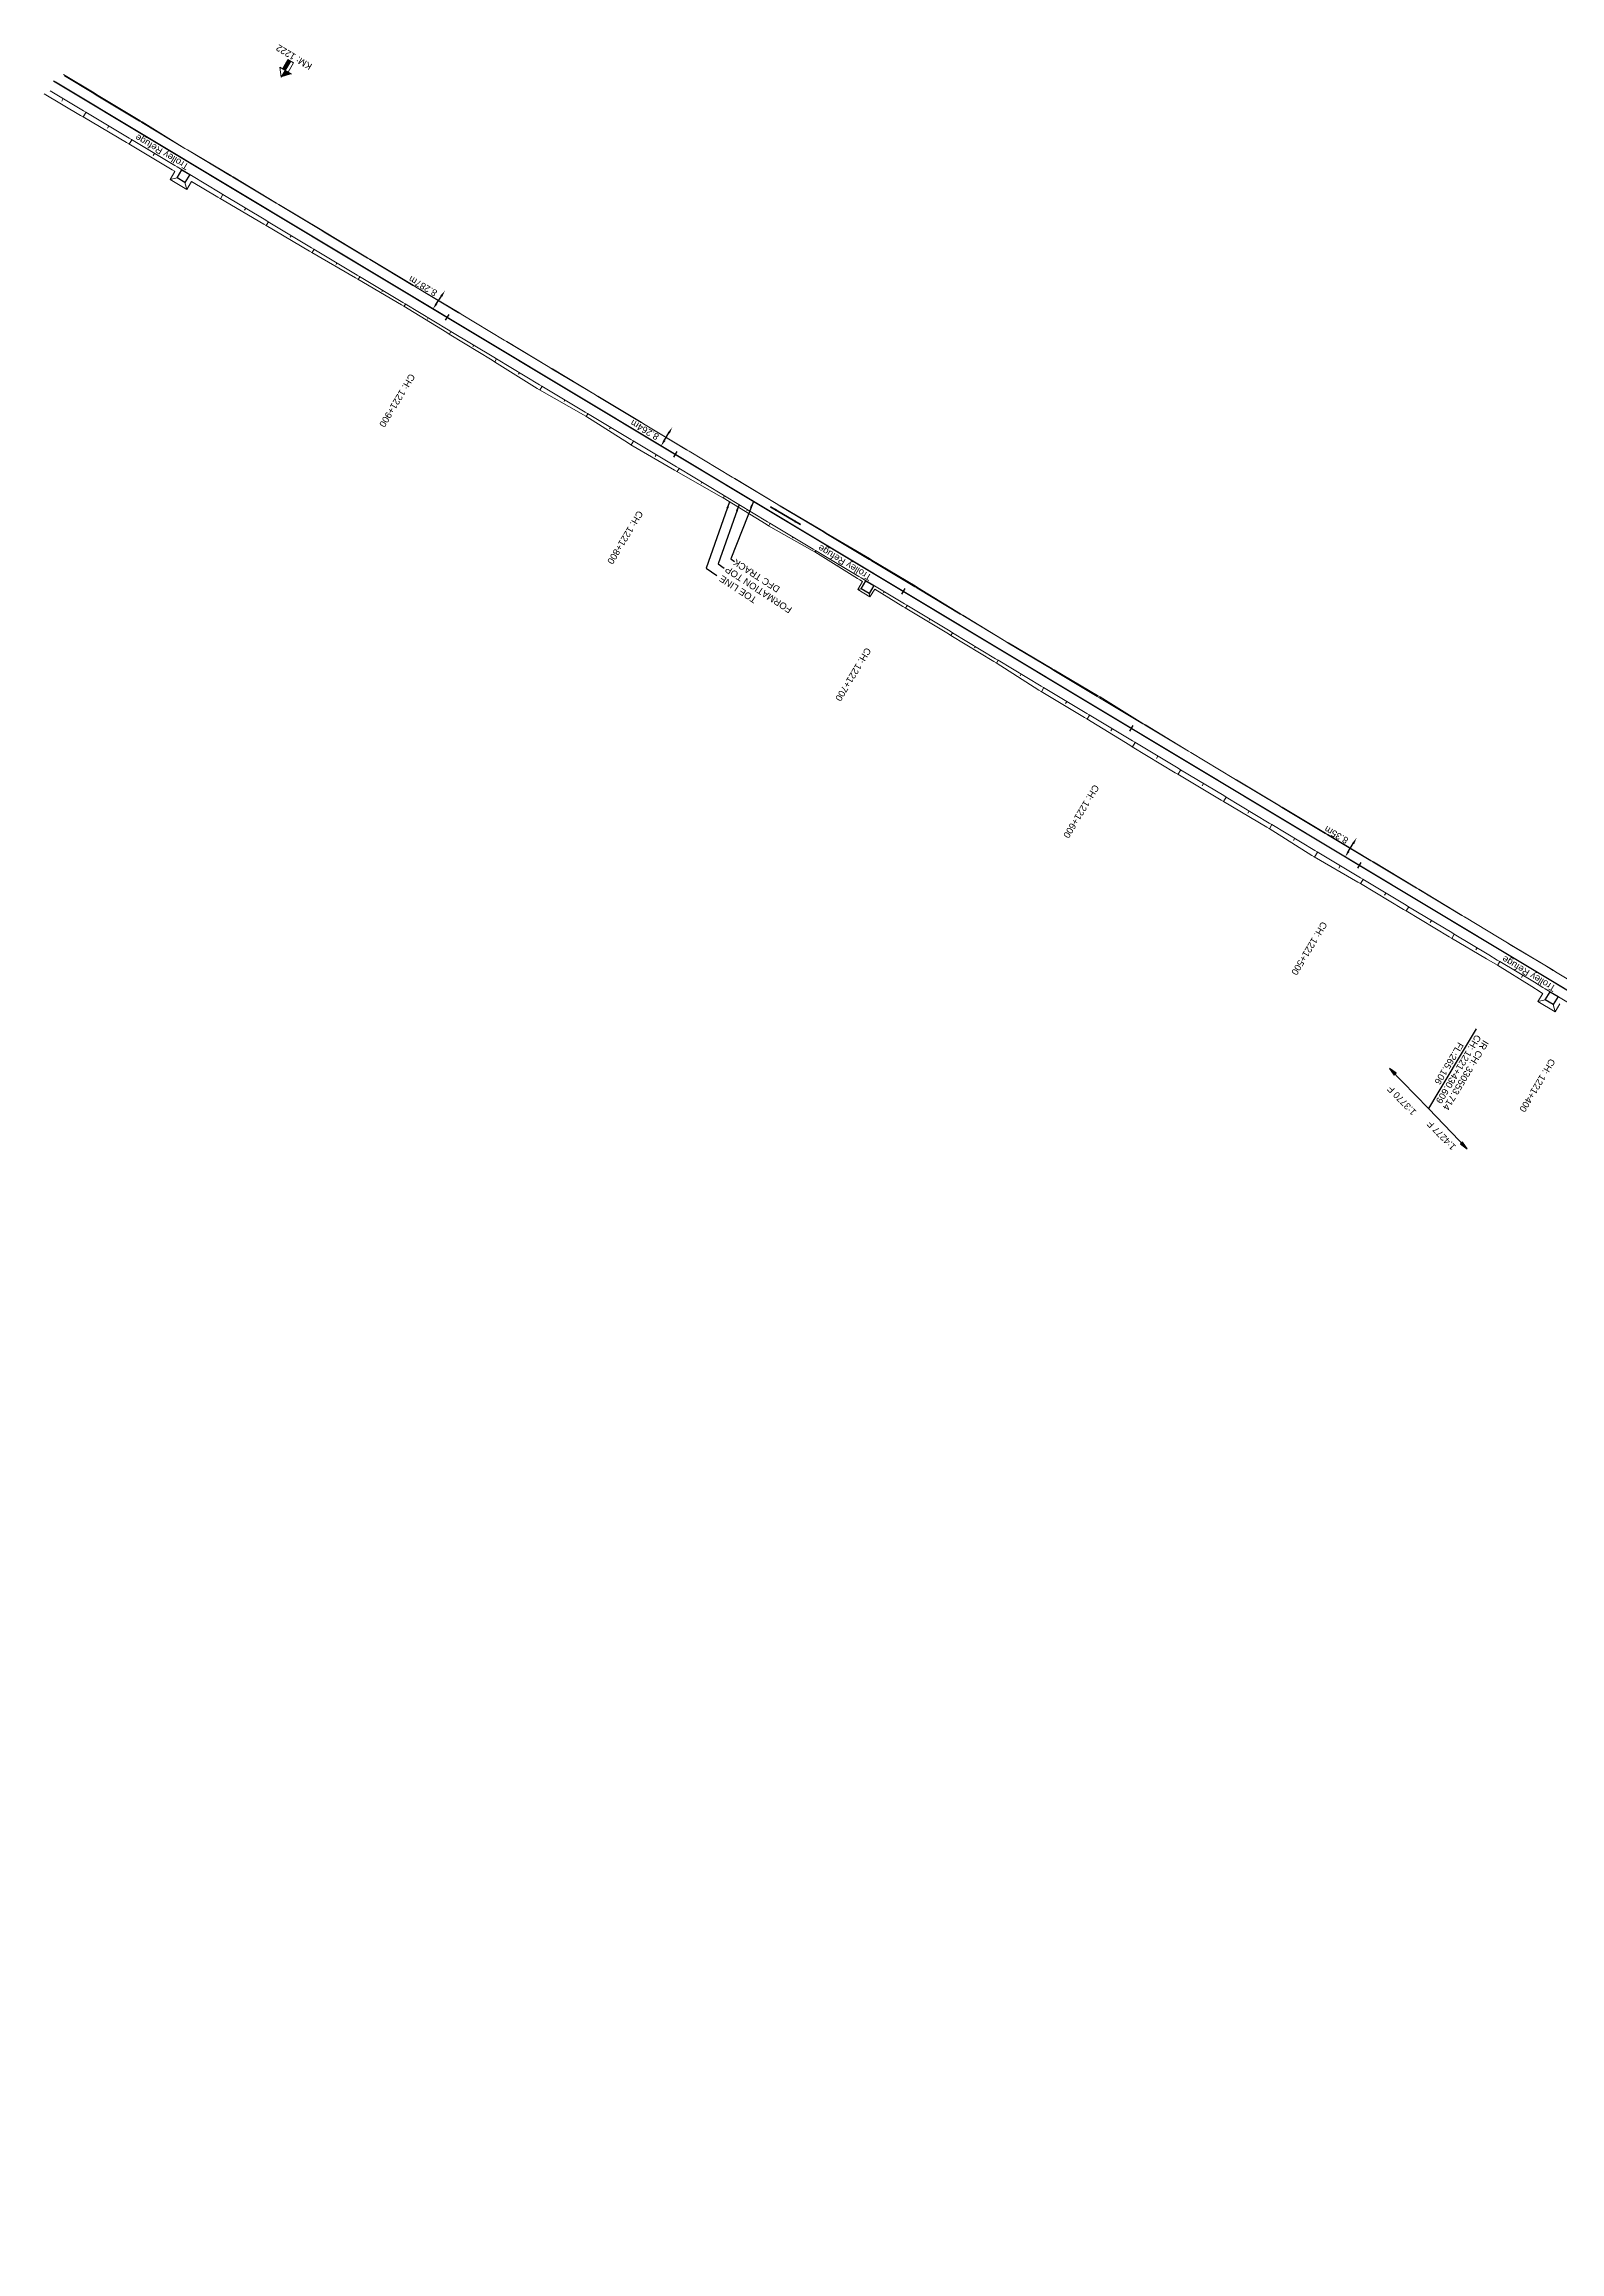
# Model space of a CAD drawing. Header units: metres. Extents: x 618805 to 628804, y 3390925 to 3396999.
# Drawn here: x 618805 to 619375, y 3396169 to 3396999 of the extents above; entities that cross this region are included whole.
import ezdxf
from ezdxf.enums import TextEntityAlignment as Align

# ---------------------------------------------------------------- set-up
doc = ezdxf.new("R2010")
doc.units = ezdxf.units.M
doc.header["$MEASUREMENT"] = 0
doc.layers.get('Defpoints').update_dxf_attribs({"lineweight": 0})
for name, color, linetype, lineweight in [('C-ALIG-LABL-DG', 1, 'Continuous', 25), ('Km post', 1, 'Continuous', 13), ('PROPOSED DFCC TOE LINE', 239, 'Continuous', 0), ('PROPOSED DFCC TRACK', 1, 'Continuous', 0), ('PROPOSED FORMATION LINE - PLAN', 187, 'Continuous', 0), ('PROPOSED GRADES IN PLAN', 10, 'Continuous', 0)]:
    doc.layers.add(name, color=color, linetype=linetype, lineweight=lineweight)
doc.layers.add('Dimension', color=10, linetype='Continuous')
doc.layers.add('Trolley Refuse', color=10, linetype='Continuous')
doc.styles.add('ARIAL', font='arial.ttf')
doc.styles.get("Standard").update_dxf_attribs({"font": 'arial.ttf'})
doc.styles.add('Style-Arial', font='arial.ttf')
doc.dimstyles.new('ISO-25', dxfattribs={"dimtxt": 2.5, "dimasz": 2.5, "dimexe": 1.25, "dimexo": 0.625, "dimtad": 1, "dimtxsty": 'Standard', "dimcen": 2.5, "dimadec": 0, "dimazin": 0, "dimtfac": 1, "dimtmove": 0, "dimatfit": 3, "dimfxl": 1, "dimarcsym": 0})
doc.dimstyles.get("Standard").update_dxf_attribs({"dimtxt": 2.5, "dimasz": 2.5, "dimexe": 0.18, "dimexo": 0.0625, "dimgap": 0.09, "dimtad": 0, "dimtih": 1, "dimtoh": 1, "dimdec": 3, "dimzin": 0, "dimdsep": 46, "dimtxsty": 'Standard', "dimcen": 0.09, "dimadec": 0, "dimazin": 0, "dimtfac": 1, "dimtdec": 3, "dimtofl": 0, "dimtmove": 0, "dimatfit": 3, "dimfxl": 1, "dimtolj": 1, "dimtzin": 0, "dimarcsym": 0})

# ---------------------------------------------------------------- blocks, each defined once
blk = doc.blocks.new('*D273')
at = {"layer": 'Defpoints', "color": 0, "transparency": 16777216}
for p in [(619298.2, 3396700.52), (619298.2, 3396700.52), (619293.9, 3396693.37)]:
    blk.add_point(p, dxfattribs=at)
at = {"layer": 'Dimension', "color": 0, "lineweight": -2, "transparency": 16777216}
blk.add_line((619295.19, 3396695.51), (619296.91, 3396698.38), dxfattribs=at)
at = {"layer": 'Dimension', "color": 0, "transparency": 16777216}
for points in [[(619296.55, 3396698.6), (619297.27, 3396698.17), (619298.2, 3396700.52)], [(619294.83, 3396695.72), (619295.54, 3396695.3), (619293.9, 3396693.37)]]:
    blk.add_solid(points, dxfattribs=at)
at = {"layer": 'Dimension', "color": 0, "lineweight": 0, "transparency": 16777216, "insert": (619290.58, 3396701.68), "char_height": 2.5, "attachment_point": 5, "rotation": 150, "style": 'Style-Arial'}
blk.add_mtext('\\A1;8.35m', dxfattribs=at)
blk = doc.blocks.new('TerminatorOpen_0.5')
at = {"color": 0, "linetype": 'ByBlock', "lineweight": -2}
for q in [(-1, 0.25), (-1, 0), (-1, -0.25)]:
    blk.add_line((0, 0), q, dxfattribs=at)
blk = doc.blocks.new('*D274')
at = {"layer": 'Defpoints', "color": 0, "transparency": 16777216}
for p in [(619041.01, 3396854.98), (619041.01, 3396854.98), (619036.76, 3396847.9)]:
    blk.add_point(p, dxfattribs=at)
at = {"layer": 'Dimension', "color": 0, "lineweight": -2, "transparency": 16777216}
blk.add_line((619038.04, 3396850.04), (619039.73, 3396852.84), dxfattribs=at)
at = {"layer": 'Dimension', "color": 0, "transparency": 16777216}
for points in [[(619037.69, 3396850.25), (619038.4, 3396849.82), (619036.76, 3396847.9)], [(619039.37, 3396853.05), (619040.08, 3396852.62), (619041.01, 3396854.98)]]:
    blk.add_solid(points, dxfattribs=at)
at = {"layer": 'Dimension', "color": 0, "lineweight": 0, "transparency": 16777216, "insert": (619030.61, 3396853.96), "char_height": 2.5, "attachment_point": 5, "rotation": 150, "style": 'Style-Arial'}
blk.add_mtext('\\A1;8.264m', dxfattribs=at)
blk = doc.blocks.new('*D275')
at = {"layer": 'Defpoints', "color": 0, "transparency": 16777216}
for p in [(618951.04, 3396899.41), (618955.56, 3396906.35), (618955.56, 3396906.35)]:
    blk.add_point(p, dxfattribs=at)
at = {"layer": 'Dimension', "color": 0, "lineweight": -2, "transparency": 16777216}
blk.add_line((618952.41, 3396901.5), (618954.2, 3396904.26), dxfattribs=at)
at = {"layer": 'Dimension', "color": 0, "transparency": 16777216}
for points in [[(618952.06, 3396901.73), (618952.76, 3396901.28), (618951.04, 3396899.41)], [(618953.85, 3396904.49), (618954.55, 3396904.03), (618955.56, 3396906.35)]]:
    blk.add_solid(points, dxfattribs=at)
at = {"layer": 'Dimension', "color": 0, "lineweight": 0, "transparency": 16777216, "insert": (618947.24, 3396908.04), "char_height": 2.5, "attachment_point": 5, "rotation": 150, "style": 'Style-Arial'}
blk.add_mtext('\\A1;8.287m', dxfattribs=at)
blk = doc.blocks.new('Tick Hor')
blk.add_lwpolyline([(-0.5, 0), (0.5, 0)])
blk = doc.blocks.new('Direction')
h = blk.add_hatch(color=256)
h.dxf.hatch_style = 1
h.paths.add_polyline_path([(-5.54, 0), (-4.75, -0.13), (-4.75, 0.13)])
blk.add_lwpolyline([(-5.54, 0), (-4.75, -0.13), (-4.75, 0.13)], close=True)
blk.add_lwpolyline([(0, 0), (-5.54, 0)])
blk = doc.blocks.new('KM Post')
at = {"layer": 'Km post', "lineweight": 13}
h = blk.add_hatch(color=256, dxfattribs=at)
h.paths.add_polyline_path([(-0.1, -9.7), (1.5, -9.7), (1.5, -4.6), (-0.1, -4.6)])
h.paths.add_polyline_path([(-0.1, -4.6), (-0.1, -0.8), (-3.5, -4.6)])
for p, q in [((3, -4.6), (-3.5, -4.6)), ((-0.1, -9.7), (-0.1, -0.8)), ((3, -4.6), (-0.1, -0.8))]:
    blk.add_line(p, q, dxfattribs=at)
blk.add_lwpolyline([(1.5, -4.6), (1.5, -9.7), (-1.7, -9.7), (-1.7, -4.6)], dxfattribs=at)

msp = doc.modelspace()

# ---------------------------------------------------------------- linework, layer by layer
at = {"layer": 'PROPOSED DFCC TOE LINE', "lineweight": 0}
for p, q in [((618854.832, 3396948.7647), (618852.2372, 3396948.1179)), ((618857.832, 3396946.9618), (618858.4788, 3396944.3669)), ((619111.9782, 3396794.2334), (619110.6883, 3396793.9119)), ((619114.9781, 3396792.4305), (619115.2997, 3396791.1406)), ((619369.1125, 3396639.7078), (619366.3502, 3396639.0193)), ((619372.1125, 3396637.905), (619372.801, 3396635.1427))]:
    msp.add_line(p, q, dxfattribs=at)
at = {"layer": 'PROPOSED DFCC TOE LINE', "lineweight": 0, "flags": 128}
for points in [[(618812.2127, 3396987.6205), (618823.6982, 3396980.6683), (618824.5983, 3396980.1232), (618840.807, 3396970.3041), (618841.7034, 3396969.7589), (618857.8288, 3396959.8011), (618858.7295, 3396959.263), (618875.0334, 3396949.5967), (618875.933, 3396949.0623), (618892.1651, 3396939.2764), (618893.0512, 3396938.7197), (618909.326, 3396929.0049), (618910.2248, 3396928.4692), (618926.4402, 3396918.68), (618927.3465, 3396918.1325), (618943.5669, 3396908.3515), (618944.4732, 3396907.804), (618960.7041, 3396898.0465), (618961.6147, 3396897.5003), (618977.8547, 3396887.7578), (618978.7654, 3396887.2116), (618995.0056, 3396877.4696), (618995.9163, 3396876.9234), (619012.1475, 3396867.1491), (619013.0497, 3396866.6061), (619029.2809, 3396856.8318), (619030.1831, 3396856.2889), (619046.4179, 3396846.5233), (619047.3213, 3396845.9795), (619063.556, 3396836.2138), (619064.4594, 3396835.6701), (619080.6908, 3396825.8984), (619081.5927, 3396825.3526), (619097.9112, 3396815.7259), (619098.8199, 3396815.1913), (619115.1432, 3396805.5725), (619116.0517, 3396805.0378), (619132.2883, 3396795.2742), (619133.1872, 3396794.7239), (619149.3464, 3396784.8315), (619150.2453, 3396784.2813), (619166.4218, 3396774.4154), (619167.3249, 3396773.8746), (619183.6376, 3396764.2353), (619184.544, 3396763.6998), (619200.8567, 3396754.0606), (619201.763, 3396753.525), (619217.9036, 3396743.5999), (619218.8045, 3396743.0546), (619234.9874, 3396733.2001), (619235.8924, 3396732.6616), (619252.1105, 3396722.8616), (619253.0097, 3396722.3176), (619269.3083, 3396712.6516), (619270.2121, 3396712.1151), (619286.4608, 3396702.3795), (619287.3688, 3396701.8366), (619303.6123, 3396692.0922), (619304.5205, 3396691.5497), (619320.7537, 3396681.7803), (619321.6544, 3396681.2331), (619337.8464, 3396671.3952), (619338.747, 3396670.8479), (619351.7752, 3396662.9773), (619354.9721, 3396661.058), (619355.8725, 3396660.5175), (619368.9185, 3396652.6764), (619372.1156, 3396650.7574), (619373.0159, 3396650.2169), (619389.2602, 3396640.4584)], [(618854.0375, 3396951.1137), (618853.8865, 3396951.2041), (618852.9891, 3396951.7477), (618836.7318, 3396961.486), (618835.8287, 3396962.0201), (618819.524, 3396971.6794), (618818.6165, 3396972.2122), (618804.9001, 3396980.2777)], [(618860.2848, 3396947.3722), (618858.4788, 3396944.3669), (618852.2372, 3396948.1179), (618854.0375, 3396951.1137)], [(619112.5094, 3396796.9422), (619111.5454, 3396797.5391), (619110.651, 3396798.0974), (619094.5478, 3396808.0824), (619093.6269, 3396808.5966), (619077.1415, 3396817.9457), (619076.2281, 3396818.4724), (619060.0877, 3396828.3955), (619059.168, 3396828.9121), (619042.726, 3396838.3328), (619041.8128, 3396838.8604), (619025.444, 3396848.4029), (619024.5579, 3396848.9726), (619008.5362, 3396859.0956), (619007.6321, 3396859.6355), (618991.1325, 3396868.963), (618990.2269, 3396869.5176), (618974.1728, 3396879.5694), (618973.2743, 3396880.1359), (618957.1142, 3396890.0113), (618956.2058, 3396890.5612), (618940.0815, 3396900.4962), (618939.1677, 3396901.0311), (618922.8324, 3396910.621), (618921.9187, 3396911.156), (618905.5541, 3396920.6971), (618904.6521, 3396921.2273), (618888.3115, 3396930.8326), (618887.4094, 3396931.3629), (618871.0506, 3396940.9379), (618870.1471, 3396941.4658), (618860.2848, 3396947.3722)], [(619117.084, 3396794.1098), (619115.2997, 3396791.1406), (619110.6883, 3396793.9119), (619112.5094, 3396796.9422)], [(619368.1612, 3396642.0328), (619368.1147, 3396642.061), (619367.2265, 3396642.6219), (619364.0728, 3396644.6131), (619351.1372, 3396652.6378), (619350.2336, 3396653.173), (619347.0186, 3396655.0622), (619333.8993, 3396662.7813), (619333.0016, 3396663.3334), (619316.7817, 3396673.1249), (619315.8779, 3396673.6668), (619299.6203, 3396683.3956), (619298.7201, 3396683.9516), (619282.2777, 3396693.3648), (619281.3972, 3396693.9535), (619265.3667, 3396704.0522), (619264.4515, 3396704.5698), (619248.1481, 3396714.2278), (619247.2451, 3396714.7656), (619230.9595, 3396724.4531), (619230.0434, 3396724.9731), (619213.8444, 3396734.801), (619212.9467, 3396735.3515), (619196.8113, 3396745.2852), (619195.9081, 3396745.826), (619179.6551, 3396755.5646), (619178.7673, 3396756.1309), (619162.7876, 3396766.3243), (619161.8997, 3396766.8906), (619145.6615, 3396776.6538), (619144.7716, 3396777.219), (619128.5527, 3396787.012), (619127.6552, 3396787.5646), (619117.084, 3396794.1098)], [(619374.5955, 3396638.1288), (619372.801, 3396635.1427), (619366.3502, 3396639.0193), (619368.1612, 3396642.0328)]]:
    msp.add_lwpolyline(points, dxfattribs=at)
at = {"layer": 'PROPOSED DFCC TOE LINE', "linetype": 'Continuous', "lineweight": 0, "flags": 128}
for points in [[(618815.9544, 3396984.9632), (618816.0408, 3396985.1071)], [(618812.0911, 3396978.5347), (618811.5393, 3396977.6164)], [(618820.6625, 3396973.3837), (618819.6083, 3396971.6295)], [(618824.5257, 3396979.8122), (618824.6821, 3396980.0724)], [(618833.097, 3396974.6612), (618833.1661, 3396974.7761)], [(618829.2338, 3396968.2327), (618828.7229, 3396967.3826)], [(618841.6683, 3396969.5103), (618841.7868, 3396969.7074)], [(618837.8051, 3396963.0818), (618836.8159, 3396961.4356)], [(618846.3764, 3396957.9308), (618845.8855, 3396957.1139)], [(618850.2397, 3396964.3593), (618850.2678, 3396964.4061)], [(618858.811, 3396959.2084), (618858.8138, 3396959.213)], [(618867.399, 3396954.0852), (618867.4158, 3396954.1131)], [(618875.9536, 3396948.9064), (618876.0169, 3396949.0118)], [(618872.0904, 3396942.4779), (618871.1352, 3396940.8884)], [(618884.553, 3396943.8021), (618884.581, 3396943.8487)], [(618880.6617, 3396937.327), (618880.2139, 3396936.5818)], [(618889.2331, 3396932.176), (618888.3959, 3396930.783)], [(618893.0963, 3396938.6045), (618893.1353, 3396938.6695)], [(618901.6948, 3396933.4988), (618901.7219, 3396933.544)], [(618897.8044, 3396927.0251), (618897.4108, 3396926.3701)], [(618910.2389, 3396928.3026), (618910.3087, 3396928.4186)], [(618906.3757, 3396921.8741), (618905.6387, 3396920.6478)], [(618914.947, 3396916.7231), (618914.6127, 3396916.1668)], [(618918.8399, 3396923.201), (618918.8696, 3396923.2504)], [(618927.3816, 3396918.0007), (618927.4304, 3396918.0819)], [(618923.5184, 3396911.5722), (618922.9169, 3396910.5714)], [(618935.9734, 3396912.8839), (618935.994, 3396912.918)], [(618944.5242, 3396907.6988), (618944.5571, 3396907.7535)], [(618932.0897, 3396906.4212), (618931.8154, 3396905.9648)], [(618940.661, 3396901.2703), (618940.165, 3396900.4448)], [(618953.1116, 3396902.5745), (618953.1277, 3396902.6012)], [(618949.2323, 3396896.1193), (618948.9558, 3396895.659)], [(618957.8037, 3396890.9683), (618957.1978, 3396889.9602)], [(618961.6669, 3396897.3968), (618961.6988, 3396897.4499)], [(618970.2561, 3396892.2757), (618970.2741, 3396892.3055)], [(618966.375, 3396885.8174), (618966.0529, 3396885.2815)], [(618978.8095, 3396887.0949), (618978.8494, 3396887.1612)], [(618987.4028, 3396881.9805), (618987.4248, 3396882.0171)], [(618974.9463, 3396880.6664), (618974.2558, 3396879.5174)], [(618983.5176, 3396875.5155), (618983.1253, 3396874.8626)], [(618995.9522, 3396876.793), (618996.0002, 3396876.8729)], [(618992.089, 3396870.3645), (618991.2178, 3396868.9148)], [(619004.5452, 3396871.6781), (619004.5668, 3396871.7141)], [(619013.0948, 3396866.4911), (619013.1336, 3396866.5556)], [(619000.6603, 3396865.2135), (619000.2932, 3396864.6027)], [(619009.2316, 3396860.0626), (619008.6191, 3396859.0433)], [(619021.6832, 3396861.3685), (619021.7002, 3396861.3968)], [(619017.8029, 3396854.9116), (619017.439, 3396854.3061)], [(619026.3743, 3396849.7607), (619025.5287, 3396848.3536)], [(619030.2375, 3396856.1892), (619030.2671, 3396856.2384)], [(619038.8225, 3396851.061), (619038.8362, 3396851.0838)], [(619034.9456, 3396844.6097), (619034.5571, 3396843.9632)], [(619047.3801, 3396845.8872), (619047.4052, 3396845.929)], [(619055.9629, 3396840.7553), (619055.9744, 3396840.7744)], [(619043.5169, 3396839.4587), (619042.811, 3396838.2841)], [(619052.0882, 3396834.3078), (619051.7889, 3396833.8097)], [(619064.5228, 3396835.5853), (619064.5433, 3396835.6195)], [(619060.6596, 3396829.1568), (619060.1712, 3396828.3442)], [(619069.2309, 3396824.0059), (619068.9607, 3396823.5562)], [(619073.1024, 3396830.4481), (619073.1106, 3396830.4618)], [(619081.6654, 3396825.2834), (619081.6771, 3396825.3029)], [(619077.8022, 3396818.8549), (619077.2268, 3396817.8974)], [(619090.2368, 3396820.1324), (619090.2636, 3396820.177)], [(619086.3735, 3396813.7039), (619086.1508, 3396813.3333)], [(619094.9449, 3396808.553), (619094.631, 3396808.0307)], [(619098.8081, 3396814.9815), (619098.9043, 3396815.1415)], [(619107.3794, 3396809.8305), (619107.4497, 3396809.9475)], [(619103.5162, 3396803.402), (619103.3234, 3396803.0812)], [(619115.9507, 3396804.6795), (619116.1357, 3396804.9873)], [(619124.5221, 3396799.5286), (619124.6138, 3396799.6813)], [(619120.6588, 3396793.1001), (619120.3953, 3396792.6615)], [(619133.0934, 3396794.3776), (619133.2707, 3396794.6727)], [(619129.2302, 3396787.9491), (619128.6365, 3396786.9613)], [(619137.8015, 3396782.7982), (619137.4993, 3396782.2953)], [(619141.6647, 3396789.2267), (619141.7322, 3396789.339)], [(619150.236, 3396784.0757), (619150.3289, 3396784.2303)], [(619146.3728, 3396777.6472), (619145.7455, 3396776.6033)], [(619158.8074, 3396778.9247), (619158.837, 3396778.974)], [(619154.9441, 3396772.4963), (619154.6299, 3396771.9734)], [(619163.5155, 3396767.3453), (619162.8702, 3396766.2716)], [(619167.3787, 3396773.7738), (619167.4093, 3396773.8247)], [(619175.95, 3396768.6228), (619175.9844, 3396768.6801)], [(619172.0868, 3396762.1943), (619171.6954, 3396761.543)], [(619184.5213, 3396763.4719), (619184.6283, 3396763.6499)], [(619193.0927, 3396758.3209), (619193.1653, 3396758.4417)], [(619180.6581, 3396757.0434), (619179.7392, 3396755.5142)], [(619189.2294, 3396751.8924), (619188.7733, 3396751.1334)], [(619201.664, 3396753.1699), (619201.8465, 3396753.4737)], [(619197.8008, 3396746.7415), (619196.8947, 3396745.2338)], [(619206.3721, 3396741.5905), (619205.8914, 3396740.7907)], [(619210.2353, 3396748.019), (619210.3003, 3396748.1272)], [(619218.8066, 3396742.868), (619218.8881, 3396743.0037)], [(619214.9434, 3396736.4395), (619213.9282, 3396734.7502)], [(619227.378, 3396737.7171), (619227.4036, 3396737.7598)], [(619235.9493, 3396732.5661), (619235.9762, 3396732.6109)], [(619223.5147, 3396731.2886), (619222.9963, 3396730.4259)], [(619232.0861, 3396726.1376), (619231.0437, 3396724.403)], [(619244.5278, 3396727.4272), (619244.535, 3396727.4392)], [(619240.6574, 3396720.9867), (619240.1478, 3396720.1386)], [(619253.0919, 3396722.2642), (619253.094, 3396722.2676)], [(619261.6633, 3396717.1132), (619261.6793, 3396717.1399)], [(619249.2287, 3396715.8357), (619248.2324, 3396714.1778)], [(619257.8, 3396710.6847), (619257.3181, 3396709.8829)], [(619270.2346, 3396711.9623), (619270.2962, 3396712.0648)], [(619266.3714, 3396705.5338), (619265.4496, 3396704)], [(619274.9427, 3396700.3828), (619274.4276, 3396699.5257)], [(619278.8059, 3396706.8113), (619278.8401, 3396706.8682)], [(619287.3772, 3396701.6603), (619287.4528, 3396701.7862)], [(619283.514, 3396695.2319), (619282.3627, 3396693.3161)], [(619295.9486, 3396696.5094), (619295.9884, 3396696.5756)], [(619304.5199, 3396691.3584), (619304.6044, 3396691.4991)], [(619292.0853, 3396690.0809), (619291.5642, 3396689.2138)], [(619300.6567, 3396684.9299), (619299.7043, 3396683.3453)], [(619313.0912, 3396686.2075), (619313.1319, 3396686.2751)], [(619309.228, 3396679.779), (619308.7566, 3396678.9946)], [(619317.7993, 3396674.628), (619316.8656, 3396673.0742)], [(619321.6625, 3396681.0565), (619321.7381, 3396681.1823)], [(619330.2339, 3396675.9055), (619330.2591, 3396675.9476)], [(619326.3706, 3396669.4771), (619325.8986, 3396668.6916)], [(619338.8052, 3396670.7546), (619338.8308, 3396670.7972)], [(619334.942, 3396664.3261), (619333.9838, 3396662.7317)], [(619343.5133, 3396659.1751), (619343.0581, 3396658.4177)], [(619347.3833, 3396665.615), (619347.3902, 3396665.6264)], [(619355.9478, 3396660.4527), (619355.9565, 3396660.467)], [(619352.0846, 3396654.0242), (619351.2204, 3396652.5861)], [(619364.5233, 3396655.3086), (619364.5275, 3396655.3156)], [(619373.0905, 3396650.1507), (619373.0999, 3396650.1665)], [(619360.6559, 3396648.8732), (619360.1874, 3396648.0936)]]:
    msp.add_lwpolyline(points, dxfattribs=at)
at = {"layer": 'PROPOSED DFCC TRACK', "color": 12, "linetype": 'Continuous', "lineweight": 30}
msp.add_line((623383.3963, 3394235.7719), (618808.4252, 3396985.1128), dxfattribs=at)
at = {"layer": 'PROPOSED DFCC TRACK', "color": 12, "linetype": 'Continuous', "lineweight": 30, "flags": 128}
msp.add_lwpolyline([(623383.3956, 3394235.7723), (618809.1553, 3396984.674)], dxfattribs=at)
at = {"layer": 'PROPOSED FORMATION LINE - PLAN', "lineweight": 0, "flags": 128}
for points in [[(619389.2492, 3396640.4401), (619373.0065, 3396650.2012), (619372.1064, 3396650.7421), (619368.9103, 3396652.6628), (619355.8639, 3396660.5031), (619354.9637, 3396661.0441), (619351.7677, 3396662.9647), (619338.7212, 3396670.8051), (619337.8179, 3396671.3479), (619321.5786, 3396681.107), (619320.6753, 3396681.6498), (619304.4359, 3396691.4089), (619303.5291, 3396691.9538), (619287.2933, 3396701.7108), (619286.3864, 3396702.2558), (619270.1506, 3396712.0127), (619269.2498, 3396712.5541), (619253.008, 3396722.3147), (619252.1071, 3396722.856), (619235.8653, 3396732.6166), (619234.9627, 3396733.159), (619218.7227, 3396742.9185), (619217.8201, 3396743.4609), (619201.58, 3396753.2204), (619200.6777, 3396753.7627), (619184.4374, 3396763.5223), (619183.535, 3396764.0646), (619167.2947, 3396773.8243), (619166.3924, 3396774.3665), (619150.1521, 3396784.1262), (619149.2487, 3396784.669), (619133.0094, 3396794.4281), (619132.1061, 3396794.971), (619115.8668, 3396804.73), (619114.9632, 3396805.273), (619098.7241, 3396815.0319), (619097.8205, 3396815.5749), (619081.5815, 3396825.3339), (619080.6779, 3396825.8769), (619064.4388, 3396835.6358), (619063.535, 3396836.1789), (619047.2962, 3396845.9377), (619046.3923, 3396846.4808), (619030.1535, 3396856.2396), (619029.251, 3396856.782), (619013.0109, 3396866.5415), (619012.1083, 3396867.0839), (618995.8682, 3396876.8435), (618994.958, 3396877.3904), (618978.7256, 3396887.1454), (618977.8154, 3396887.6924), (618961.5829, 3396897.4473), (618960.6727, 3396897.9943), (618944.4403, 3396907.7492), (618943.5327, 3396908.2946), (618927.2976, 3396918.0511), (618926.3901, 3396918.5965), (618910.155, 3396928.3531), (618909.2582, 3396928.892), (618893.0123, 3396938.655), (618892.1155, 3396939.1939), (618875.8697, 3396948.9569), (618874.9728, 3396949.4958), (618858.727, 3396959.2588), (618857.8277, 3396959.7993), (618841.5844, 3396969.5607), (618840.685, 3396970.1012), (618824.4417, 3396979.8627), (618823.5398, 3396980.4047), (618812.4832, 3396987.0492)], [(619385.386, 3396634.0116), (619369.1433, 3396643.7727), (619368.2432, 3396644.3136), (619365.0471, 3396646.2343), (619352.0006, 3396654.0746), (619351.1005, 3396654.6156), (619347.9044, 3396656.5363), (619334.858, 3396664.3766), (619333.9547, 3396664.9194), (619317.7153, 3396674.6785), (619316.812, 3396675.2213), (619300.5727, 3396684.9804), (619299.6659, 3396685.5254), (619283.43, 3396695.2823), (619282.5232, 3396695.8273), (619266.2874, 3396705.5842), (619265.3865, 3396706.1256), (619249.1447, 3396715.8862), (619248.2439, 3396716.4275), (619232.0021, 3396726.1881), (619231.0995, 3396726.7305), (619214.8594, 3396736.49), (619213.9568, 3396737.0324), (619197.7168, 3396746.7919), (619196.8145, 3396747.3342), (619180.5741, 3396757.0938), (619179.6718, 3396757.6361), (619163.4315, 3396767.3958), (619162.5292, 3396767.938), (619146.2888, 3396777.6977), (619145.3855, 3396778.2405), (619129.1462, 3396787.9996), (619128.2429, 3396788.5425), (619112.0035, 3396798.3015), (619111.1, 3396798.8445), (619094.8609, 3396808.6034), (619093.9573, 3396809.1464), (619077.7182, 3396818.9054), (619076.8147, 3396819.4484), (619060.5756, 3396829.2073), (619059.6718, 3396829.7504), (619043.4329, 3396839.5092), (619042.5291, 3396840.0524), (619026.2903, 3396849.8111), (619025.3877, 3396850.3535), (619009.1476, 3396860.113), (619008.2451, 3396860.6554), (618992.005, 3396870.415), (618991.0948, 3396870.9619), (618974.8623, 3396880.7169), (618973.9522, 3396881.2639), (618957.7197, 3396891.0188), (618956.8095, 3396891.5658), (618940.577, 3396901.3207), (618939.6695, 3396901.8661), (618923.4344, 3396911.6226), (618922.5268, 3396912.168), (618906.2917, 3396921.9246), (618905.3949, 3396922.4635), (618889.1491, 3396932.2265), (618888.2523, 3396932.7654), (618872.0064, 3396942.5284), (618871.1096, 3396943.0674), (618854.8638, 3396952.8303), (618853.9645, 3396953.3708), (618837.7211, 3396963.1322), (618836.8218, 3396963.6727), (618820.5785, 3396973.4342), (618819.6766, 3396973.9762), (618807.1858, 3396981.4825)]]:
    msp.add_lwpolyline(points, dxfattribs=at)
at = {"layer": 'Trolley Refuse'}
for points in [[(618856.6355, 3396951.7656), (618859.6354, 3396949.9628), (618857.8326, 3396946.9628), (618854.8326, 3396948.7657)], [(619113.781, 3396797.2333), (619116.781, 3396795.4305), (619114.9781, 3396792.4305), (619111.9782, 3396794.2334)], [(619370.9153, 3396642.7078), (619373.9153, 3396640.905), (619372.1125, 3396637.905), (619369.1125, 3396639.7078)]]:
    msp.add_lwpolyline(points, close=True, dxfattribs=at)

# ---------------------------------------------------------------- block references
at = {"layer": 'C-ALIG-LABL-DG', "color": 1, "linetype": 'Continuous', "lineweight": 25}
for name, p, xscale, yscale, zscale, rotation in [('Tick Hor', (618956.323, 3396896.2332), 2.499999999999999, 2.499999999999999, 2.499999999999999, 238.996127361562), ('Tick Hor', (619042.0363, 3396844.7236), 2.499999999999999, 2.499999999999999, 2.499999999999999, 238.996127361562), ('Tick Hor', (619127.7495, 3396793.214), 2.499999999999999, 2.499999999999999, 2.499999999999999, 238.996127361562), ('Tick Hor', (619213.4628, 3396741.7044), 2.499999999999999, 2.499999999999999, 2.499999999999999, 238.996127361562), ('Tick Hor', (619299.176, 3396690.1948), 2.499999999999999, 2.499999999999999, 2.499999999999999, 238.996127361562), ('Direction', (619325.1721, 3396598.7381), 3.789791541545082, 3.789791541545082, 3.789791541545082, 133.9961273615764)]:
    msp.add_blockref(name, p, dxfattribs=dict(at, xscale=xscale, yscale=yscale, zscale=zscale, rotation=rotation))

# ---------------------------------------------------------------- texts
at = {"layer": 'PROPOSED DFCC TOE LINE', "lineweight": 0}
msp.add_text('TOE LINE', height=2.5, rotation=146.7444658, dxfattribs=at).set_placement((619059.7247, 3396799.4411), align=Align.RIGHT)
at = {"layer": 'PROPOSED DFCC TRACK', "color": 10, "linetype": 'Continuous', "lineweight": -3, "ltscale": 5}
msp.add_text('DFC TRACK', height=2.5, rotation=146.9684717, dxfattribs=at).set_placement((619064.9707, 3396805.6), align=Align.RIGHT)
at = {"layer": 'PROPOSED FORMATION LINE - PLAN', "lineweight": 0}
msp.add_text('FORMATION TOP', height=2.5, rotation=146.7444658, dxfattribs=at).set_placement((619061.899, 3396802.8931), align=Align.RIGHT)
at = {"layer": 'PROPOSED GRADES IN PLAN', "color": 7, "lineweight": 0, "insert": (619346.9155, 3396624.1322), "char_height": 2.5, "attachment_point": 4, "rotation": 239.0366695, "line_spacing_factor": 1.08, "style": 'Style-Arial'}
msp.add_mtext('IR CH: 330553.714', dxfattribs=at)
at = {"layer": 'Trolley Refuse'}
for p in [(618859.5305, 3396953.649), (619116.1903, 3396799.2338), (619373.3301, 3396644.705)]:
    msp.add_text('Trolley Refuge', height=2.5, rotation=149.1766896, dxfattribs=at).set_placement(p)

# ---------------------------------------------------------------- dimensions: what is measured, and where the dimension line sits
at = {"layer": 'Dimension', "color": 10, "lineweight": 0}
for base, p1, p2, angle, picture, middle in [((618955.5583, 3396906.3548), (618951.0439, 3396899.4057), (618955.5583, 3396906.3548), 56.9905793, '*D275', (618947.2374, 3396908.0388)), ((619041.0123, 3396854.98), (619036.7571, 3396847.8961), (619041.0123, 3396854.98), 59.0070745, '*D274', (619030.6125, 3396853.9629)), ((619298.1994, 3396700.5232), (619293.8969, 3396693.3673), (619298.1994, 3396700.5232), 58.9830438, '*D273', (619290.5811, 3396701.682))]:
    dim = msp.add_linear_dim(base=base, p1=p1, p2=p2, angle=angle, dimstyle='Standard', override={"dimexe": 0.125, "dimexo": 0.125, "dimgap": 0.125, "dimtad": 1, "dimtih": 0, "dimtoh": 0, "dimzin": 11, "dimpost": 'm', "dimtxsty": 'Style-Arial', "dimsah": 1, "dimadec": 4, "dimazin": 3, "dimtmove": 2, "dimldrblk": 'TerminatorOpen_0.5', "dimfrac": 2, "dimtzin": 11}, dxfattribs=at)
    dim.commit()
    dim.dimension.update_dxf_attribs({"geometry": picture, "text_midpoint": middle, "dimtype": 129, "text_rotation": 150})

# ---------------------------------------------------------------- leaders
at = {"layer": 'PROPOSED DFCC TOE LINE', "lineweight": 0}
msp.add_leader([(619062.5427, 3396826.8862), (619053.7006, 3396801.9692), (619057.7885, 3396799.2039)], dimstyle='ISO-25', override={"dimtxt": 3, "dimasz": 2.5, "dimgap": 0.625, "dimtad": 0, "dimdec": 3, "dimzin": 2, "dimtdec": 3}, dxfattribs=at)
at = {"layer": 'PROPOSED DFCC TRACK', "color": 10, "linetype": 'Continuous', "lineweight": -3, "ltscale": 5}
msp.add_leader([(619071.4635, 3396827.0392), (619062.9861, 3396805.504), (619064.4148, 3396804.5348)], dimstyle='ISO-25', override={"dimtxt": 3, "dimasz": 2.5, "dimgap": 0.625, "dimtad": 0, "dimdec": 3, "dimzin": 2, "dimtdec": 3}, dxfattribs=at)
at = {"layer": 'PROPOSED DFCC TRACK', "linetype": 'Continuous', "lineweight": 0}
for points in [[(619077.9539, 3396825.067), (619089.1423, 3396818.3454)], [(619089.1423, 3396818.3454), (619077.9539, 3396825.067)]]:
    msp.add_leader(points, dimstyle='ISO-25', override={"dimtxt": 3, "dimasz": 2.5, "dimtad": 0, "dimdec": 3, "dimzin": 2, "dimtdec": 3}, dxfattribs=at)
at = {"layer": 'PROPOSED FORMATION LINE - PLAN', "lineweight": 0}
msp.add_leader([(619066.1067, 3396825.8834), (619058.2101, 3396803.6132), (619060.5471, 3396802.019)], dimstyle='ISO-25', override={"dimtxt": 3, "dimasz": 2.5, "dimgap": 0.625, "dimtad": 0, "dimdec": 3, "dimzin": 2, "dimtdec": 3}, dxfattribs=at)

# ---------------------------------------------------------------- next in the draw order: texts
at = {"layer": 'C-ALIG-LABL-DG', "color": 1, "linetype": 'Continuous', "lineweight": 25, "char_height": 2.5, "style": 'ARIAL', "bg_fill": 3, "box_fill_scale": 1.04, "bg_fill_color": 256, "bg_fill_true_color": 13158600, "bg_fill_transparency": 0}
for s, insert, width, attachment_point, rotation in [('KM: 1222', (618904.5728, 3396989.179), 14.653956, 1, 148.9961274), ('CH: 1221+900', (618943.3941, 3396874.7192), 22.502814, 4, 238.9961274), ('CH: 1221+800', (619029.1074, 3396823.2096), 22.502814, 4, 238.9961274), ('CH: 1221+700', (619114.8206, 3396771.7), 22.502814, 4, 238.9961274), ('CH: 1221+600', (619200.5339, 3396720.1904), 22.502814, 4, 238.9961274), ('CH: 1221+500', (619286.2471, 3396668.6808), 22.502814, 4, 238.9961274), ('CH: 1221+400', (619371.9604, 3396617.1712), 22.502814, 4, 238.9961274), ('1:3770 F', (619320.914, 3396597.7145), 13.377677, 7, 133.9961274)]:
    msp.add_mtext(s, dxfattribs=dict(at, insert=insert, width=width, attachment_point=attachment_point, rotation=rotation))

# ---------------------------------------------------------------- next in the draw order: block references
at = {"layer": 'C-ALIG-LABL-DG', "color": 1, "linetype": 'Continuous', "lineweight": 25, "xscale": 0.7866082244383529, "yscale": 0.7866082244383529, "zscale": 0.7866082244383529, "rotation": 148.9961273604538}
msp.add_blockref('KM Post', (618893.5964, 3396986.0801), dxfattribs=at)

# ---------------------------------------------------------------- next in the draw order: texts
at = {"layer": 'C-ALIG-LABL-DG', "color": 1, "linetype": 'Continuous', "lineweight": 25, "char_height": 2.5, "style": 'ARIAL', "bg_fill": 3, "box_fill_scale": 1.04, "bg_fill_color": 256, "bg_fill_true_color": 13158600, "bg_fill_transparency": 0}
for s, insert, width, attachment_point, rotation in [('CH: 1221+430.609\\PFL:265.106', (619334.7294, 3396614.6418), 29.381975, 5, 238.9961274), ('1:4277 F', (619326.1957, 3396594.4801), 13.377677, 9, 133.9961274)]:
    msp.add_mtext(s, dxfattribs=dict(at, insert=insert, width=width, attachment_point=attachment_point, rotation=rotation))

# ---------------------------------------------------------------- next in the draw order: linework, layer by layer
at = {"layer": 'C-ALIG-LABL-DG', "color": 1, "linetype": 'Continuous', "lineweight": 25}
msp.add_line((619343.2004, 3396628.7378), (619325.1721, 3396598.7381), dxfattribs=at)

# ---------------------------------------------------------------- next in the draw order: block references
at = {"layer": 'C-ALIG-LABL-DG', "color": 1, "linetype": 'Continuous', "lineweight": 25, "xscale": 3.789791541545083, "yscale": 3.789791541545083, "zscale": 3.789791541545083, "rotation": 313.9961273615764}
msp.add_blockref('Direction', (619325.1721, 3396598.7381), dxfattribs=at)

doc.saveas('drawing.dxf')
